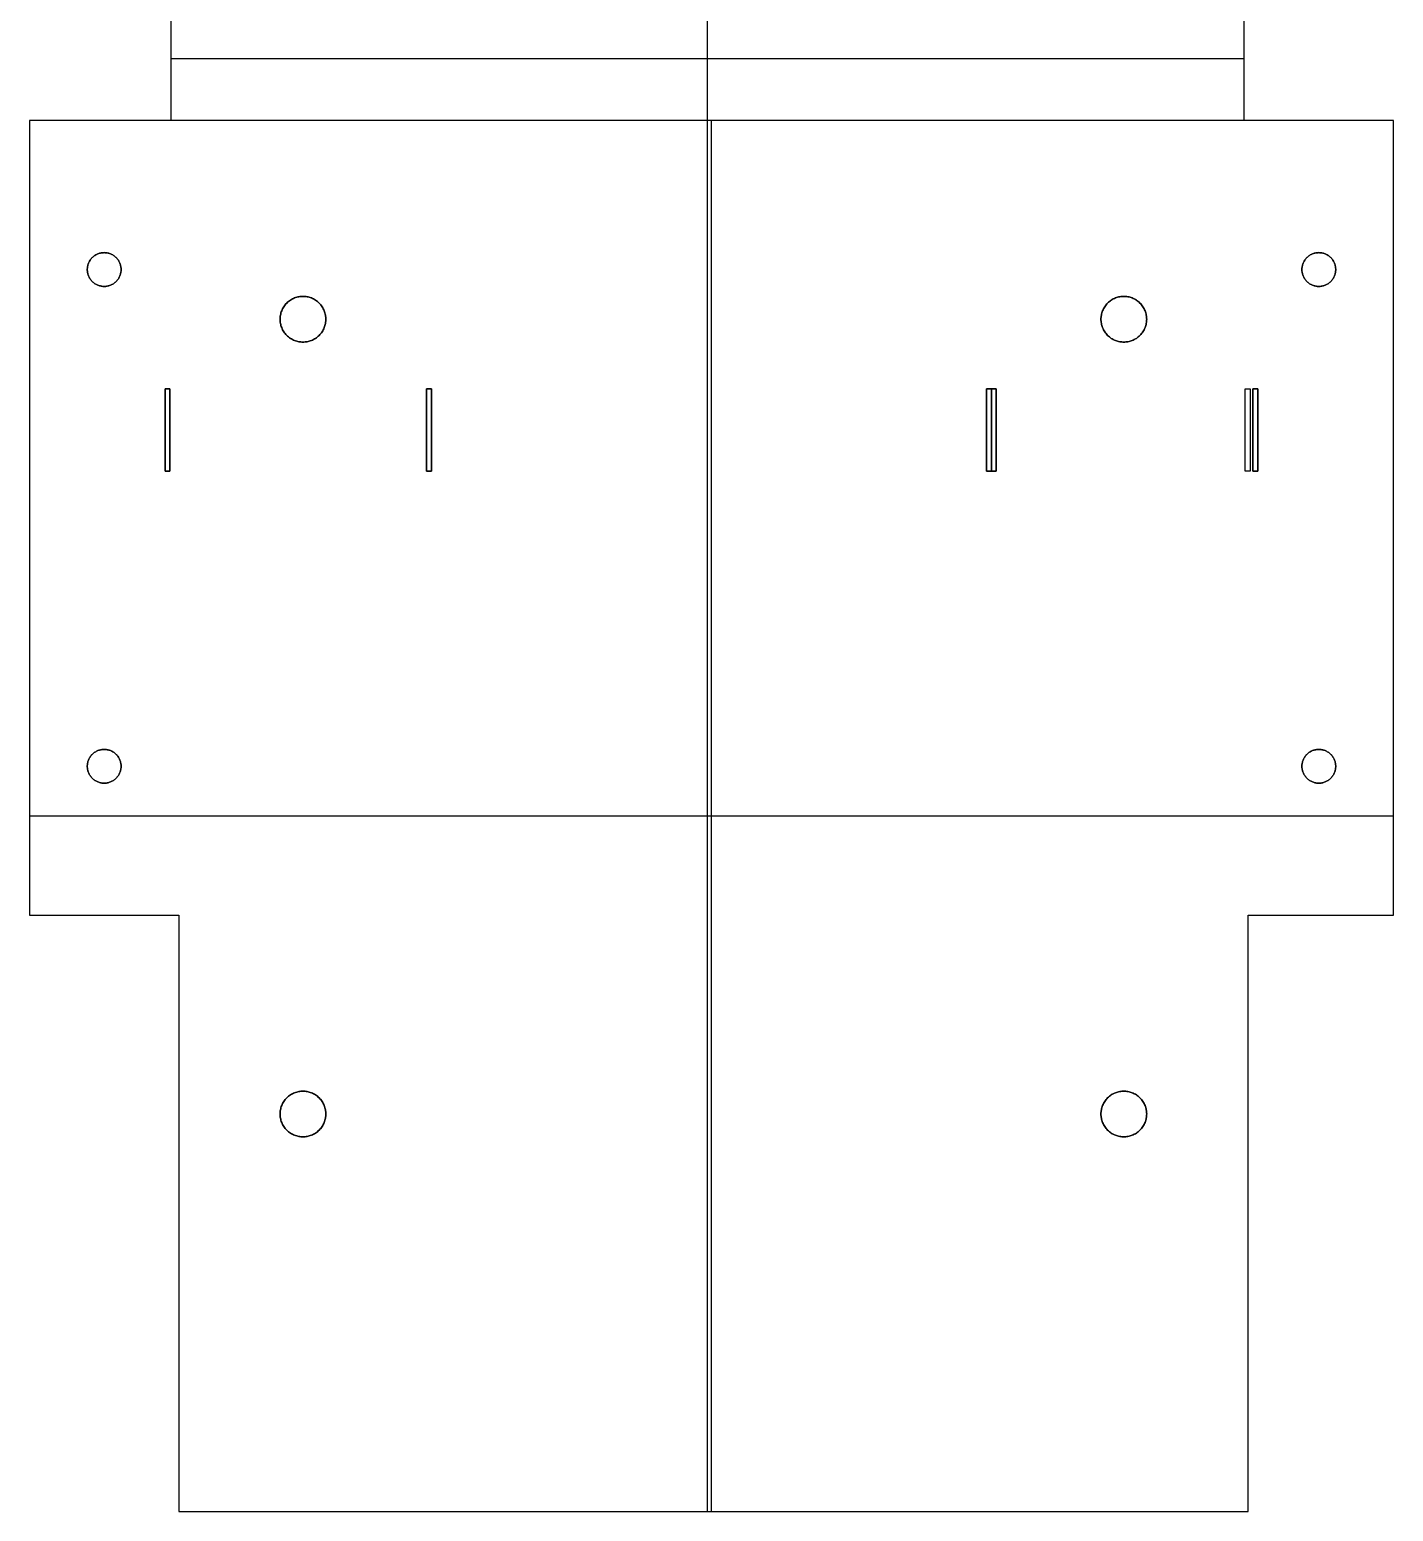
# Model space of a CAD drawing. Header units: millimetres. Extents: x 240 to 379, y -77 to 215.
# Drawn here: x 241 to 378.2, y -77 to 72.1 of the extents above; entities that cross this region are included whole.
import ezdxf

# ---------------------------------------------------------------- set-up
doc = ezdxf.new("R2010")
doc.units = ezdxf.units.MM
doc.header["$MEASUREMENT"] = 0
doc.layers.add('CUT', color=178, linetype='Continuous', true_color=0x000000)

msp = doc.modelspace()

# ---------------------------------------------------------------- linework, layer by layer
at = {"layer": 'CUT'}
for p, q in [((309.22, -77, -3), (309.22, 196.26, -3)), ((309.22, 63), (309.22, 115.45)), ((255.22, 69.23, -3), (363.22, 69.23, -3)), ((255.22, 69.23), (363.22, 69.23)), ((309.61, -77, 3), (309.61, 63, 3)), ((241, -7, 3), (378.22, -7, 3))]:
    msp.add_line(p, q, dxfattribs=at)
for points in [[(255.22, 115.45), (255.22, 89.22), (255.22, 63)], [(255.22, 115.45, -3), (255.22, 89.22, -3), (255.22, 63, -3)], [(255.22, 115.45, -1.5), (255.22, 89.22, -1.5), (255.22, 63, -1.5)], [(363.22, 63), (363.22, 89.22), (363.22, 115.45)], [(363.22, 63, -3), (363.22, 89.22, -3), (363.22, 115.45, -3)], [(363.22, 63, -1.5), (363.22, 89.22, -1.5), (363.22, 115.45, -1.5)], [(241, 63), (241, 23), (241, -17)], [(255.22, 63), (248.11, 63), (241, 63)], [(241, 63, -3), (241, 23, -3), (241, -17, -3)], [(255.22, 63, -3), (248.11, 63, -3), (241, 63, -3)], [(241, 63, -3), (241, 63, -1.5), (241, 63)], [(241, 63, 3), (241, 23, 3), (241, -17, 3)], [(241, 63), (241, 63, 1.5), (241, 63, 3)], [(255.22, 63, -1.5), (248.11, 63, -1.5), (241, 63, -1.5)], [(241, 63, -1.5), (241, 23, -1.5), (241, -17, -1.5)], [(241, 63, 1.5), (241, 23, 1.5), (241, -17, 1.5)], [(248.11, 63, -3), (248.11, 63, -1.5), (248.11, 63)], [(255.22, 63, -3), (255.22, 63, -1.5), (255.22, 63)], [(363.22, 63), (309.22, 63), (255.22, 63)], [(255.22, 63), (255.22, 63, 1.5), (255.22, 63, 3)], [(378.22, 63), (370.72, 63), (363.22, 63)], [(378.22, 63, -3), (370.72, 63, -3), (363.22, 63, -3)], [(363.22, 63, -3), (363.22, 63, -1.5), (363.22, 63)], [(378.22, 63, -1.5), (370.72, 63, -1.5), (363.22, 63, -1.5)], [(363.22, 63), (363.22, 63, 1.5), (363.22, 63, 3)], [(370.72, 63, -3), (370.72, 63, -1.5), (370.72, 63)], [(378.22, -17), (378.22, 23), (378.22, 63)], [(378.22, -17, -3), (378.22, 23, -3), (378.22, 63, -3)], [(378.22, 63, -3), (378.22, 63, -1.5), (378.22, 63)], [(378.22, -17, 3), (378.22, 23, 3), (378.22, 63, 3)], [(378.22, 63), (378.22, 63, 1.5), (378.22, 63, 3)], [(378.22, -17, -1.5), (378.22, 23, -1.5), (378.22, 63, -1.5)], [(378.22, -17, 1.5), (378.22, 23, 1.5), (378.22, 63, 1.5)], [(248.5, 49.7, -3), (248.5, 49.7, -1.5), (248.5, 49.7)], [(248.5, 49.7), (248.5, 49.7, 1.5), (248.5, 49.7, 3)], [(370.72, 49.7, -3), (370.72, 49.7, -1.5), (370.72, 49.7)], [(370.72, 49.7), (370.72, 49.7, 1.5), (370.72, 49.7, 3)], [(246.8, 48, -3), (246.8, 48, -1.5), (246.8, 48)], [(246.8, 48), (246.8, 48, 1.5), (246.8, 48, 3)], [(250.2, 48, -3), (250.2, 48, -1.5), (250.2, 48)], [(250.2, 48), (250.2, 48, 1.5), (250.2, 48, 3)], [(369.02, 48, -3), (369.02, 48, -1.5), (369.02, 48)], [(369.02, 48), (369.02, 48, 1.5), (369.02, 48, 3)], [(372.42, 48, -3), (372.42, 48, -1.5), (372.42, 48)], [(372.42, 48), (372.42, 48, 1.5), (372.42, 48, 3)], [(248.5, 46.3, -3), (248.5, 46.3, -1.5), (248.5, 46.3)], [(248.5, 46.3), (248.5, 46.3, 1.5), (248.5, 46.3, 3)], [(370.72, 46.3, -3), (370.72, 46.3, -1.5), (370.72, 46.3)], [(370.72, 46.3), (370.72, 46.3, 1.5), (370.72, 46.3, 3)], [(268.5, 45.3, -3), (268.5, 45.3, -1.5), (268.5, 45.3)], [(268.5, 45.3), (268.5, 45.3, 1.5), (268.5, 45.3, 3)], [(351.1, 45.3, -3), (351.1, 45.3, -1.5), (351.1, 45.3)], [(351.1, 45.3), (351.1, 45.3, 1.5), (351.1, 45.3, 3)], [(266.2, 43, -3), (266.2, 43, -1.5), (266.2, 43)], [(266.2, 43), (266.2, 43, 1.5), (266.2, 43, 3)], [(270.8, 43, -3), (270.8, 43, -1.5), (270.8, 43)], [(270.8, 43), (270.8, 43, 1.5), (270.8, 43, 3)], [(348.8, 43, -3), (348.8, 43, -1.5), (348.8, 43)], [(348.8, 43), (348.8, 43, 1.5), (348.8, 43, 3)], [(353.4, 43, -3), (353.4, 43, -1.5), (353.4, 43)], [(353.4, 43), (353.4, 43, 1.5), (353.4, 43, 3)], [(268.5, 40.7, -3), (268.5, 40.7, -1.5), (268.5, 40.7)], [(268.5, 40.7), (268.5, 40.7, 1.5), (268.5, 40.7, 3)], [(351.1, 40.7, -3), (351.1, 40.7, -1.5), (351.1, 40.7)], [(351.1, 40.7), (351.1, 40.7, 1.5), (351.1, 40.7, 3)], [(254.62, 36), (254.87, 36), (255.12, 36)], [(254.62, 27.7), (254.62, 31.85), (254.62, 36)], [(254.62, 36, -3), (254.87, 36, -3), (255.12, 36, -3)], [(254.62, 27.7, -3), (254.62, 31.85, -3), (254.62, 36, -3)], [(254.62, 36, -3), (254.62, 36, -1.5), (254.62, 36)], [(254.62, 36, 3), (254.87, 36, 3), (255.12, 36, 3)], [(254.62, 27.7, 3), (254.62, 31.85, 3), (254.62, 36, 3)], [(254.62, 36), (254.62, 36, 1.5), (254.62, 36, 3)], [(255.12, 36, -1.5), (254.87, 36, -1.5), (254.62, 36, -1.5)], [(254.62, 36, -1.5), (254.62, 31.85, -1.5), (254.62, 27.7, -1.5)], [(255.12, 36, 1.5), (254.87, 36, 1.5), (254.62, 36, 1.5)], [(254.62, 36, 1.5), (254.62, 31.85, 1.5), (254.62, 27.7, 1.5)], [(254.87, 36, -3), (254.87, 36, -1.5), (254.87, 36)], [(254.87, 36), (254.87, 36, 1.5), (254.87, 36, 3)], [(255.12, 36), (255.12, 31.85), (255.12, 27.7)], [(255.12, 36, -3), (255.12, 31.85, -3), (255.12, 27.7, -3)], [(255.12, 36, -3), (255.12, 36, -1.5), (255.12, 36)], [(255.12, 36, 3), (255.12, 31.85, 3), (255.12, 27.7, 3)], [(255.12, 36), (255.12, 36, 1.5), (255.12, 36, 3)], [(255.12, 27.7, -1.5), (255.12, 31.85, -1.5), (255.12, 36, -1.5)], [(255.12, 27.7, 1.5), (255.12, 31.85, 1.5), (255.12, 36, 1.5)], [(280.92, 36), (281.17, 36), (281.42, 36)], [(280.92, 27.7), (280.92, 31.85), (280.92, 36)], [(280.92, 36, -3), (281.17, 36, -3), (281.42, 36, -3)], [(280.92, 27.7, -3), (280.92, 31.85, -3), (280.92, 36, -3)], [(280.92, 36, -3), (280.92, 36, -1.5), (280.92, 36)], [(280.92, 36, 3), (281.17, 36, 3), (281.42, 36, 3)], [(280.92, 27.7, 3), (280.92, 31.85, 3), (280.92, 36, 3)], [(280.92, 36), (280.92, 36, 1.5), (280.92, 36, 3)], [(281.42, 36, -1.5), (281.17, 36, -1.5), (280.92, 36, -1.5)], [(280.92, 36, -1.5), (280.92, 31.85, -1.5), (280.92, 27.7, -1.5)], [(281.42, 36, 1.5), (281.17, 36, 1.5), (280.92, 36, 1.5)], [(280.92, 36, 1.5), (280.92, 31.85, 1.5), (280.92, 27.7, 1.5)], [(281.17, 36, -3), (281.17, 36, -1.5), (281.17, 36)], [(281.17, 36), (281.17, 36, 1.5), (281.17, 36, 3)], [(281.42, 36), (281.42, 31.85), (281.42, 27.7)], [(281.42, 36, -3), (281.42, 31.85, -3), (281.42, 27.7, -3)], [(281.42, 36, -3), (281.42, 36, -1.5), (281.42, 36)], [(281.42, 36, 3), (281.42, 31.85, 3), (281.42, 27.7, 3)], [(281.42, 36), (281.42, 36, 1.5), (281.42, 36, 3)], [(281.42, 27.7, -1.5), (281.42, 31.85, -1.5), (281.42, 36, -1.5)], [(281.42, 27.7, 1.5), (281.42, 31.85, 1.5), (281.42, 36, 1.5)], [(337.27, 36, 3), (337.52, 36, 3), (337.77, 36, 3)], [(337.27, 27.7, 3), (337.27, 31.85, 3), (337.27, 36, 3)], [(337.27, 36), (337.27, 36, 1.5), (337.27, 36, 3)], [(337.27, 27.7), (337.27, 31.85), (337.27, 36)], [(337.27, 36), (337.52, 36), (337.77, 36)], [(337.77, 36, 1.5), (337.52, 36, 1.5), (337.27, 36, 1.5)], [(337.27, 36, 1.5), (337.27, 31.85, 1.5), (337.27, 27.7, 1.5)], [(337.52, 36), (337.52, 36, 1.5), (337.52, 36, 3)], [(337.77, 36), (337.77, 31.85), (337.77, 27.7)], [(338.27, 36), (338.02, 36), (337.77, 36)], [(337.77, 36, -3), (337.77, 31.85, -3), (337.77, 27.7, -3)], [(338.27, 36, -3), (338.02, 36, -3), (337.77, 36, -3)], [(337.77, 36, -3), (337.77, 36, -1.5), (337.77, 36)], [(337.77, 36, 3), (337.77, 31.85, 3), (337.77, 27.7, 3)], [(337.77, 36), (337.77, 36, 1.5), (337.77, 36, 3)], [(337.77, 27.7, -1.5), (337.77, 31.85, -1.5), (337.77, 36, -1.5)], [(337.77, 36, -1.5), (338.02, 36, -1.5), (338.27, 36, -1.5)], [(337.77, 27.7, 1.5), (337.77, 31.85, 1.5), (337.77, 36, 1.5)], [(338.02, 36, -3), (338.02, 36, -1.5), (338.02, 36)], [(338.27, 27.7), (338.27, 31.85), (338.27, 36)], [(338.27, 27.7, -3), (338.27, 31.85, -3), (338.27, 36, -3)], [(338.27, 36, -3), (338.27, 36, -1.5), (338.27, 36)], [(338.27, 36, -1.5), (338.27, 31.85, -1.5), (338.27, 27.7, -1.5)], [(363.32, 27.7, 3), (363.32, 31.85, 3), (363.32, 36, 3)], [(363.32, 36, 3), (363.57, 36, 3), (363.82, 36, 3)], [(363.32, 36, 3), (363.32, 36, 1.5), (363.32, 36)], [(363.32, 27.7), (363.32, 31.85), (363.32, 36)], [(363.32, 36), (363.57, 36), (363.82, 36)], [(363.57, 36, 3), (363.57, 36, 1.5), (363.57, 36)], [(363.82, 36, 3), (363.82, 31.85, 3), (363.82, 27.7, 3)], [(363.82, 36, 3), (363.82, 36, 1.5), (363.82, 36)], [(363.82, 36), (363.82, 31.85), (363.82, 27.7)], [(364.07, 36), (364.07, 31.85), (364.07, 27.7)], [(364.57, 36), (364.32, 36), (364.07, 36)], [(364.07, 36, -3), (364.07, 31.85, -3), (364.07, 27.7, -3)], [(364.57, 36, -3), (364.32, 36, -3), (364.07, 36, -3)], [(364.07, 36, -3), (364.07, 36, -1.5), (364.07, 36)], [(364.07, 27.7, -1.5), (364.07, 31.85, -1.5), (364.07, 36, -1.5)], [(364.07, 36, -1.5), (364.32, 36, -1.5), (364.57, 36, -1.5)], [(364.32, 36, -3), (364.32, 36, -1.5), (364.32, 36)], [(364.57, 27.7), (364.57, 31.85), (364.57, 36)], [(364.57, 27.7, -3), (364.57, 31.85, -3), (364.57, 36, -3)], [(364.57, 36, -3), (364.57, 36, -1.5), (364.57, 36)], [(364.57, 36, -1.5), (364.57, 31.85, -1.5), (364.57, 27.7, -1.5)], [(254.62, 31.85, -3), (254.62, 31.85, -1.5), (254.62, 31.85)], [(254.62, 31.85), (254.62, 31.85, 1.5), (254.62, 31.85, 3)], [(255.12, 31.85, -3), (255.12, 31.85, -1.5), (255.12, 31.85)], [(255.12, 31.85), (255.12, 31.85, 1.5), (255.12, 31.85, 3)], [(280.92, 31.85, -3), (280.92, 31.85, -1.5), (280.92, 31.85)], [(280.92, 31.85), (280.92, 31.85, 1.5), (280.92, 31.85, 3)], [(281.42, 31.85, -3), (281.42, 31.85, -1.5), (281.42, 31.85)], [(281.42, 31.85), (281.42, 31.85, 1.5), (281.42, 31.85, 3)], [(337.27, 31.85), (337.27, 31.85, 1.5), (337.27, 31.85, 3)], [(337.77, 31.85, -3), (337.77, 31.85, -1.5), (337.77, 31.85)], [(337.77, 31.85), (337.77, 31.85, 1.5), (337.77, 31.85, 3)], [(338.27, 31.85, -3), (338.27, 31.85, -1.5), (338.27, 31.85)], [(363.32, 31.85, 3), (363.32, 31.85, 1.5), (363.32, 31.85)], [(363.82, 31.85, 3), (363.82, 31.85, 1.5), (363.82, 31.85)], [(364.07, 31.85, -3), (364.07, 31.85, -1.5), (364.07, 31.85)], [(364.57, 31.85, -3), (364.57, 31.85, -1.5), (364.57, 31.85)], [(255.12, 27.7), (254.87, 27.7), (254.62, 27.7)], [(255.12, 27.7, -3), (254.87, 27.7, -3), (254.62, 27.7, -3)], [(254.62, 27.7, -3), (254.62, 27.7, -1.5), (254.62, 27.7)], [(255.12, 27.7, 3), (254.87, 27.7, 3), (254.62, 27.7, 3)], [(254.62, 27.7), (254.62, 27.7, 1.5), (254.62, 27.7, 3)], [(254.62, 27.7, -1.5), (254.87, 27.7, -1.5), (255.12, 27.7, -1.5)], [(254.62, 27.7, 1.5), (254.87, 27.7, 1.5), (255.12, 27.7, 1.5)], [(254.87, 27.7, -3), (254.87, 27.7, -1.5), (254.87, 27.7)], [(254.87, 27.7), (254.87, 27.7, 1.5), (254.87, 27.7, 3)], [(255.12, 27.7, -3), (255.12, 27.7, -1.5), (255.12, 27.7)], [(255.12, 27.7), (255.12, 27.7, 1.5), (255.12, 27.7, 3)], [(281.42, 27.7), (281.17, 27.7), (280.92, 27.7)], [(281.42, 27.7, -3), (281.17, 27.7, -3), (280.92, 27.7, -3)], [(280.92, 27.7, -3), (280.92, 27.7, -1.5), (280.92, 27.7)], [(281.42, 27.7, 3), (281.17, 27.7, 3), (280.92, 27.7, 3)], [(280.92, 27.7), (280.92, 27.7, 1.5), (280.92, 27.7, 3)], [(280.92, 27.7, -1.5), (281.17, 27.7, -1.5), (281.42, 27.7, -1.5)], [(280.92, 27.7, 1.5), (281.17, 27.7, 1.5), (281.42, 27.7, 1.5)], [(281.17, 27.7, -3), (281.17, 27.7, -1.5), (281.17, 27.7)], [(281.17, 27.7), (281.17, 27.7, 1.5), (281.17, 27.7, 3)], [(281.42, 27.7, -3), (281.42, 27.7, -1.5), (281.42, 27.7)], [(281.42, 27.7), (281.42, 27.7, 1.5), (281.42, 27.7, 3)], [(337.77, 27.7, 3), (337.52, 27.7, 3), (337.27, 27.7, 3)], [(337.27, 27.7), (337.27, 27.7, 1.5), (337.27, 27.7, 3)], [(337.77, 27.7), (337.52, 27.7), (337.27, 27.7)], [(337.27, 27.7, 1.5), (337.52, 27.7, 1.5), (337.77, 27.7, 1.5)], [(337.52, 27.7), (337.52, 27.7, 1.5), (337.52, 27.7, 3)], [(337.77, 27.7), (338.02, 27.7), (338.27, 27.7)], [(337.77, 27.7, -3), (338.02, 27.7, -3), (338.27, 27.7, -3)], [(337.77, 27.7, -3), (337.77, 27.7, -1.5), (337.77, 27.7)], [(337.77, 27.7), (337.77, 27.7, 1.5), (337.77, 27.7, 3)], [(338.27, 27.7, -1.5), (338.02, 27.7, -1.5), (337.77, 27.7, -1.5)], [(338.02, 27.7, -3), (338.02, 27.7, -1.5), (338.02, 27.7)], [(338.27, 27.7, -3), (338.27, 27.7, -1.5), (338.27, 27.7)], [(363.82, 27.7, 3), (363.57, 27.7, 3), (363.32, 27.7, 3)], [(363.32, 27.7, 3), (363.32, 27.7, 1.5), (363.32, 27.7)], [(363.82, 27.7), (363.57, 27.7), (363.32, 27.7)], [(363.57, 27.7, 3), (363.57, 27.7, 1.5), (363.57, 27.7)], [(363.82, 27.7, 3), (363.82, 27.7, 1.5), (363.82, 27.7)], [(364.07, 27.7), (364.32, 27.7), (364.57, 27.7)], [(364.07, 27.7, -3), (364.32, 27.7, -3), (364.57, 27.7, -3)], [(364.07, 27.7, -3), (364.07, 27.7, -1.5), (364.07, 27.7)], [(364.57, 27.7, -1.5), (364.32, 27.7, -1.5), (364.07, 27.7, -1.5)], [(364.32, 27.7, -3), (364.32, 27.7, -1.5), (364.32, 27.7)], [(364.57, 27.7, -3), (364.57, 27.7, -1.5), (364.57, 27.7)], [(241, 23, -3), (241, 23, -1.5), (241, 23)], [(241, 23), (241, 23, 1.5), (241, 23, 3)], [(378.22, 23, -3), (378.22, 23, -1.5), (378.22, 23)], [(378.22, 23), (378.22, 23, 1.5), (378.22, 23, 3)], [(248.5, -0.3, -3), (248.5, -0.3, -1.5), (248.5, -0.3)], [(248.5, -0.3), (248.5, -0.3, 1.5), (248.5, -0.3, 3)], [(370.72, -0.3, -3), (370.72, -0.3, -1.5), (370.72, -0.3)], [(370.72, -0.3), (370.72, -0.3, 1.5), (370.72, -0.3, 3)], [(246.8, -2, -3), (246.8, -2, -1.5), (246.8, -2)], [(246.8, -2), (246.8, -2, 1.5), (246.8, -2, 3)], [(250.2, -2, -3), (250.2, -2, -1.5), (250.2, -2)], [(250.2, -2), (250.2, -2, 1.5), (250.2, -2, 3)], [(369.02, -2, -3), (369.02, -2, -1.5), (369.02, -2)], [(369.02, -2), (369.02, -2, 1.5), (369.02, -2, 3)], [(372.42, -2, -3), (372.42, -2, -1.5), (372.42, -2)], [(372.42, -2), (372.42, -2, 1.5), (372.42, -2, 3)], [(248.5, -3.7, -3), (248.5, -3.7, -1.5), (248.5, -3.7)], [(248.5, -3.7), (248.5, -3.7, 1.5), (248.5, -3.7, 3)], [(370.72, -3.7, -3), (370.72, -3.7, -1.5), (370.72, -3.7)], [(370.72, -3.7), (370.72, -3.7, 1.5), (370.72, -3.7, 3)], [(241, -17), (248.5, -17), (256, -17)], [(241, -17, -3), (248.5, -17, -3), (256, -17, -3)], [(241, -17, -3), (241, -17, -1.5), (241, -17)], [(241, -17, 3), (248.5, -17, 3), (256, -17, 3)], [(241, -17), (241, -17, 1.5), (241, -17, 3)], [(241, -17, -1.5), (248.5, -17, -1.5), (256, -17, -1.5)], [(241, -17, 1.5), (248.5, -17, 1.5), (256, -17, 1.5)], [(248.5, -17, -3), (248.5, -17, -1.5), (248.5, -17)], [(248.5, -17), (248.5, -17, 1.5), (248.5, -17, 3)], [(256, -17), (256, -47), (256, -77)], [(256, -17, -3), (256, -47, -3), (256, -77, -3)], [(256, -17, -3), (256, -17, -1.5), (256, -17)], [(256, -17, 3), (256, -47, 3), (256, -77, 3)], [(256, -17), (256, -17, 1.5), (256, -17, 3)], [(256, -17, -1.5), (256, -47, -1.5), (256, -77, -1.5)], [(256, -17, 1.5), (256, -47, 1.5), (256, -77, 1.5)], [(363.6, -17), (370.91, -17), (378.22, -17)], [(363.6, -77), (363.6, -47), (363.6, -17)], [(363.6, -17, -3), (370.91, -17, -3), (378.22, -17, -3)], [(363.6, -77, -3), (363.6, -47, -3), (363.6, -17, -3)], [(363.6, -17, -3), (363.6, -17, -1.5), (363.6, -17)], [(363.6, -77, 3), (363.6, -47, 3), (363.6, -17, 3)], [(363.6, -17, 3), (370.91, -17, 3), (378.22, -17, 3)], [(363.6, -17), (363.6, -17, 1.5), (363.6, -17, 3)], [(363.6, -77, -1.5), (363.6, -47, -1.5), (363.6, -17, -1.5)], [(363.6, -17, -1.5), (370.91, -17, -1.5), (378.22, -17, -1.5)], [(363.6, -77, 1.5), (363.6, -47, 1.5), (363.6, -17, 1.5)], [(363.6, -17, 1.5), (370.91, -17, 1.5), (378.22, -17, 1.5)], [(370.91, -17, -3), (370.91, -17, -1.5), (370.91, -17)], [(370.91, -17), (370.91, -17, 1.5), (370.91, -17, 3)], [(378.22, -17, -3), (378.22, -17, -1.5), (378.22, -17)], [(378.22, -17), (378.22, -17, 1.5), (378.22, -17, 3)], [(268.5, -34.7, -3), (268.5, -34.7, -1.5), (268.5, -34.7)], [(268.5, -34.7), (268.5, -34.7, 1.5), (268.5, -34.7, 3)], [(351.1, -34.7, -3), (351.1, -34.7, -1.5), (351.1, -34.7)], [(351.1, -34.7), (351.1, -34.7, 1.5), (351.1, -34.7, 3)], [(266.2, -37, -3), (266.2, -37, -1.5), (266.2, -37)], [(266.2, -37), (266.2, -37, 1.5), (266.2, -37, 3)], [(270.8, -37, -3), (270.8, -37, -1.5), (270.8, -37)], [(270.8, -37), (270.8, -37, 1.5), (270.8, -37, 3)], [(348.8, -37, -3), (348.8, -37, -1.5), (348.8, -37)], [(348.8, -37), (348.8, -37, 1.5), (348.8, -37, 3)], [(353.4, -37, -3), (353.4, -37, -1.5), (353.4, -37)], [(353.4, -37), (353.4, -37, 1.5), (353.4, -37, 3)], [(268.5, -39.3, -3), (268.5, -39.3, -1.5), (268.5, -39.3)], [(268.5, -39.3), (268.5, -39.3, 1.5), (268.5, -39.3, 3)], [(351.1, -39.3, -3), (351.1, -39.3, -1.5), (351.1, -39.3)], [(351.1, -39.3), (351.1, -39.3, 1.5), (351.1, -39.3, 3)], [(256, -47, -3), (256, -47, -1.5), (256, -47)], [(256, -47), (256, -47, 1.5), (256, -47, 3)], [(363.6, -47, -3), (363.6, -47, -1.5), (363.6, -47)], [(363.6, -47), (363.6, -47, 1.5), (363.6, -47, 3)], [(256, -77), (309.8, -77), (363.6, -77)], [(256, -77, -3), (309.8, -77, -3), (363.6, -77, -3)], [(256, -77, -3), (256, -77, -1.5), (256, -77)], [(256, -77, 3), (309.8, -77, 3), (363.6, -77, 3)], [(256, -77), (256, -77, 1.5), (256, -77, 3)], [(256, -77, -1.5), (309.8, -77, -1.5), (363.6, -77, -1.5)], [(256, -77, 1.5), (309.8, -77, 1.5), (363.6, -77, 1.5)], [(309.8, -77, -3), (309.8, -77, -1.5), (309.8, -77)], [(309.8, -77), (309.8, -77, 1.5), (309.8, -77, 3)], [(363.6, -77, -3), (363.6, -77, -1.5), (363.6, -77)], [(363.6, -77), (363.6, -77, 1.5), (363.6, -77, 3)]]:
    msp.add_open_spline(points, degree=2, dxfattribs=at)
for points, knots in [([(378.22, 63, 3), (370.72, 63, 3), (363.22, 63, 3), (309.22, 63, 3), (255.22, 63, 3), (248.11, 63, 3), (241, 63, 3)], [13, 13, 13, 14, 14, 15, 15, 16, 16, 16]), ([(378.22, 63, 1.5), (370.72, 63, 1.5), (363.22, 63, 1.5), (309.22, 63, 1.5), (255.22, 63, 1.5), (248.11, 63, 1.5), (241, 63, 1.5)], [3, 3, 3, 4, 4, 5, 5, 6, 6, 6])]:
    msp.add_open_spline(points, degree=2, knots=knots, dxfattribs=at)
for points, weights, knots in [([(250.2, 48, -3), (250.2, 46.3, -3), (248.5, 46.3, -3), (246.8, 46.3, -3), (246.8, 48, -3), (246.8, 49.7, -3), (248.5, 49.7, -3), (250.2, 49.7, -3), (250.2, 48, -3)], [0.999999860338, 0.707106851018, 1, 0.707106781187, 1, 0.707106781187, 1, 0.707106851018, 0.999999860338], [-10.681415, -10.681415, -10.681415, -8.011062, -8.011062, -5.340708, -5.340708, -2.670353, -2.670353, 0, 0, 0]), ([(250.2, 48, 3), (250.2, 46.3, 3), (248.5, 46.3, 3), (246.8, 46.3, 3), (246.8, 48, 3), (246.8, 49.7, 3), (248.5, 49.7, 3), (250.2, 49.7, 3), (250.2, 48, 3)], [1, 0.707106781187, 1, 0.707106781187, 1, 0.707106781187, 1, 0.707106781187, 1], [-10.681415, -10.681415, -10.681415, -8.011061, -8.011061, -5.340708, -5.340708, -2.670354, -2.670354, 0, 0, 0]), ([(250.2, 48), (250.2, 46.3), (248.5, 46.3), (246.8, 46.3), (246.8, 48), (246.8, 49.7), (248.5, 49.7), (250.2, 49.7), (250.2, 48)], [1, 0.707106781187, 1, 0.707106781187, 1, 0.707106781187, 1, 0.707106781187, 1], [-10.681415, -10.681415, -10.681415, -8.011061, -8.011061, -5.340708, -5.340708, -2.670354, -2.670354, 0, 0, 0]), ([(250.2, 48, -1.5), (250.2, 49.7, -1.5), (248.5, 49.7, -1.5), (246.8, 49.7, -1.5), (246.8, 48, -1.5), (246.8, 46.3, -1.5), (248.5, 46.3, -1.5), (250.2, 46.3, -1.5), (250.2, 48, -1.5)], [1, 0.707106781187, 1, 0.707106781187, 1, 0.707106781187, 1, 0.707106781187, 1], [0, 0, 0, 2.670354, 2.670354, 5.340708, 5.340708, 8.011061, 8.011061, 10.681415, 10.681415, 10.681415]), ([(250.2, 48, 1.5), (250.2, 49.7, 1.5), (248.5, 49.7, 1.5), (246.8, 49.7, 1.5), (246.8, 48, 1.5), (246.8, 46.3, 1.5), (248.5, 46.3, 1.5), (250.2, 46.3, 1.5), (250.2, 48, 1.5)], [1, 0.707106781187, 1, 0.707106781187, 1, 0.707106781187, 1, 0.707106781187, 1], [0, 0, 0, 2.670354, 2.670354, 5.340708, 5.340708, 8.011061, 8.011061, 10.681415, 10.681415, 10.681415]), ([(372.42, 48, -3), (372.42, 46.3, -3), (370.72, 46.3, -3), (369.02, 46.3, -3), (369.02, 48, -3), (369.02, 49.7, -3), (370.72, 49.7, -3), (372.42, 49.7, -3), (372.42, 48, -3)], [1, 0.707106781187, 1, 0.707106781187, 1, 0.707106781187, 1, 0.707106851018, 0.999999860338], [-10.681415, -10.681415, -10.681415, -8.011061, -8.011061, -5.340707, -5.340707, -2.670353, -2.670353, 0, 0, 0]), ([(372.42, 48, 3), (372.42, 46.3, 3), (370.72, 46.3, 3), (369.02, 46.3, 3), (369.02, 48, 3), (369.02, 49.7, 3), (370.72, 49.7, 3), (372.42, 49.7, 3), (372.42, 48, 3)], [1, 0.707106781187, 1, 0.707106781187, 1, 0.707106781187, 1, 0.707106851018, 0.999999860338], [-10.681415, -10.681415, -10.681415, -8.011061, -8.011061, -5.340707, -5.340707, -2.670353, -2.670353, 0, 0, 0]), ([(372.42, 48), (372.42, 46.3), (370.72, 46.3), (369.02, 46.3), (369.02, 48), (369.02, 49.7), (370.72, 49.7), (372.42, 49.7), (372.42, 48)], [1, 0.707106781187, 1, 0.707106781187, 1, 0.707106781187, 1, 0.707106851018, 0.999999860338], [-10.681415, -10.681415, -10.681415, -8.011061, -8.011061, -5.340707, -5.340707, -2.670353, -2.670353, 0, 0, 0]), ([(372.42, 48, -1.5), (372.42, 49.7, -1.5), (370.72, 49.7, -1.5), (369.02, 49.7, -1.5), (369.02, 48, -1.5), (369.02, 46.3, -1.5), (370.72, 46.3, -1.5), (372.42, 46.3, -1.5), (372.42, 48, -1.5)], [1, 0.707106781187, 1, 0.707106781187, 1, 0.707106781187, 1, 0.707106781187, 1], [0, 0, 0, 2.670354, 2.670354, 5.340708, 5.340708, 8.011061, 8.011061, 10.681415, 10.681415, 10.681415]), ([(372.42, 48, 1.5), (372.42, 49.7, 1.5), (370.72, 49.7, 1.5), (369.02, 49.7, 1.5), (369.02, 48, 1.5), (369.02, 46.3, 1.5), (370.72, 46.3, 1.5), (372.42, 46.3, 1.5), (372.42, 48, 1.5)], [1, 0.707106781187, 1, 0.707106781187, 1, 0.707106781187, 1, 0.707106781187, 1], [0, 0, 0, 2.670354, 2.670354, 5.340708, 5.340708, 8.011061, 8.011061, 10.681415, 10.681415, 10.681415]), ([(270.8, 43, -3), (270.8, 40.7, -3), (268.5, 40.7, -3), (266.2, 40.7, -3), (266.2, 43, -3), (266.2, 45.3, -3), (268.5, 45.3, -3), (270.8, 45.3, -3), (270.8, 43, -3)], [1, 0.707106781187, 1, 0.707106781187, 1, 0.707106781187, 1, 0.707106851018, 0.999999860338], [-14.451326, -14.451326, -14.451326, -10.838494, -10.838494, -7.225663, -7.225663, -3.612831, -3.612831, 0, 0, 0]), ([(270.8, 43, 3), (270.8, 40.7, 3), (268.5, 40.7, 3), (266.2, 40.7, 3), (266.2, 43, 3), (266.2, 45.3, 3), (268.5, 45.3, 3), (270.8, 45.3, 3), (270.8, 43, 3)], [1, 0.707106781187, 1, 0.707106781187, 1, 0.707106781187, 1, 0.707106851018, 0.999999860338], [-14.451326, -14.451326, -14.451326, -10.838494, -10.838494, -7.225663, -7.225663, -3.612831, -3.612831, 0, 0, 0]), ([(270.8, 43), (270.8, 40.7), (268.5, 40.7), (266.2, 40.7), (266.2, 43), (266.2, 45.3), (268.5, 45.3), (270.8, 45.3), (270.8, 43)], [1, 0.707106781187, 1, 0.707106781187, 1, 0.707106781187, 1, 0.707106851018, 0.999999860338], [-14.451326, -14.451326, -14.451326, -10.838494, -10.838494, -7.225663, -7.225663, -3.612831, -3.612831, 0, 0, 0]), ([(270.8, 43, -1.5), (270.8, 45.3, -1.5), (268.5, 45.3, -1.5), (266.2, 45.3, -1.5), (266.2, 43, -1.5), (266.2, 40.7, -1.5), (268.5, 40.7, -1.5), (270.8, 40.7, -1.5), (270.8, 43, -1.5)], [1, 0.707106781187, 1, 0.707106781187, 1, 0.707106781187, 1, 0.707106781187, 1], [0, 0, 0, 3.612832, 3.612832, 7.225663, 7.225663, 10.838495, 10.838495, 14.451326, 14.451326, 14.451326]), ([(270.8, 43, 1.5), (270.8, 45.3, 1.5), (268.5, 45.3, 1.5), (266.2, 45.3, 1.5), (266.2, 43, 1.5), (266.2, 40.7, 1.5), (268.5, 40.7, 1.5), (270.8, 40.7, 1.5), (270.8, 43, 1.5)], [1, 0.707106781187, 1, 0.707106781187, 1, 0.707106781187, 1, 0.707106781187, 1], [0, 0, 0, 3.612832, 3.612832, 7.225663, 7.225663, 10.838495, 10.838495, 14.451326, 14.451326, 14.451326]), ([(353.4, 43), (353.4, 40.7), (351.1, 40.7), (348.8, 40.7), (348.8, 43), (348.8, 45.3), (351.1, 45.3), (353.4, 45.3), (353.4, 43)], [1, 0.707106781187, 1, 0.707106781187, 1, 0.707106781187, 1, 0.707106851018, 0.999999860338], [-14.451326, -14.451326, -14.451326, -10.838494, -10.838494, -7.225663, -7.225663, -3.612831, -3.612831, 0, 0, 0]), ([(353.4, 43, -3), (353.4, 40.7, -3), (351.1, 40.7, -3), (348.8, 40.7, -3), (348.8, 43, -3), (348.8, 45.3, -3), (351.1, 45.3, -3), (353.4, 45.3, -3), (353.4, 43, -3)], [1, 0.707106781187, 1, 0.707106781187, 1, 0.707106781187, 1, 0.707106851018, 0.999999860338], [-14.451326, -14.451326, -14.451326, -10.838494, -10.838494, -7.225663, -7.225663, -3.612831, -3.612831, 0, 0, 0]), ([(353.4, 43, 3), (353.4, 40.7, 3), (351.1, 40.7, 3), (348.8, 40.7, 3), (348.8, 43, 3), (348.8, 45.3, 3), (351.1, 45.3, 3), (353.4, 45.3, 3), (353.4, 43, 3)], [1, 0.707106781187, 1, 0.707106781187, 1, 0.707106781187, 1, 0.707106851018, 0.999999860338], [-14.451326, -14.451326, -14.451326, -10.838494, -10.838494, -7.225663, -7.225663, -3.612831, -3.612831, 0, 0, 0]), ([(353.4, 43, -1.5), (353.4, 45.3, -1.5), (351.1, 45.3, -1.5), (348.8, 45.3, -1.5), (348.8, 43, -1.5), (348.8, 40.7, -1.5), (351.1, 40.7, -1.5), (353.4, 40.7, -1.5), (353.4, 43, -1.5)], [1, 0.707106781187, 1, 0.707106781187, 1, 0.707106781187, 1, 0.707106781187, 1], [0, 0, 0, 3.612832, 3.612832, 7.225663, 7.225663, 10.838495, 10.838495, 14.451326, 14.451326, 14.451326]), ([(353.4, 43, 1.5), (353.4, 45.3, 1.5), (351.1, 45.3, 1.5), (348.8, 45.3, 1.5), (348.8, 43, 1.5), (348.8, 40.7, 1.5), (351.1, 40.7, 1.5), (353.4, 40.7, 1.5), (353.4, 43, 1.5)], [1, 0.707106781187, 1, 0.707106781187, 1, 0.707106781187, 1, 0.707106781187, 1], [0, 0, 0, 3.612832, 3.612832, 7.225663, 7.225663, 10.838495, 10.838495, 14.451326, 14.451326, 14.451326]), ([(250.2, -2, -3), (250.2, -3.7, -3), (248.5, -3.7, -3), (246.8, -3.7, -3), (246.8, -2, -3), (246.8, -0.3, -3), (248.5, -0.3, -3), (250.2, -0.3, -3), (250.2, -2, -3)], [0.999999860338, 0.707106851018, 1, 0.707106781187, 1, 0.707106781187, 1, 0.707106851018, 0.999999860338], [-10.681415, -10.681415, -10.681415, -8.011062, -8.011062, -5.340708, -5.340708, -2.670353, -2.670353, 0, 0, 0]), ([(250.2, -2, 3), (250.2, -3.7, 3), (248.5, -3.7, 3), (246.8, -3.7, 3), (246.8, -2, 3), (246.8, -0.3, 3), (248.5, -0.3, 3), (250.2, -0.3, 3), (250.2, -2, 3)], [1, 0.707106781187, 1, 0.707106781187, 1, 0.707106781187, 1, 0.707106781187, 1], [-10.681415, -10.681415, -10.681415, -8.011061, -8.011061, -5.340708, -5.340708, -2.670354, -2.670354, 0, 0, 0]), ([(250.2, -2), (250.2, -3.7), (248.5, -3.7), (246.8, -3.7), (246.8, -2), (246.8, -0.3), (248.5, -0.3), (250.2, -0.3), (250.2, -2)], [1, 0.707106781187, 1, 0.707106781187, 1, 0.707106781187, 1, 0.707106781187, 1], [-10.681415, -10.681415, -10.681415, -8.011061, -8.011061, -5.340708, -5.340708, -2.670354, -2.670354, 0, 0, 0]), ([(250.2, -2, -1.5), (250.2, -0.3, -1.5), (248.5, -0.3, -1.5), (246.8, -0.3, -1.5), (246.8, -2, -1.5), (246.8, -3.7, -1.5), (248.5, -3.7, -1.5), (250.2, -3.7, -1.5), (250.2, -2, -1.5)], [1, 0.707106781187, 1, 0.707106781187, 1, 0.707106781187, 1, 0.707106781187, 1], [0, 0, 0, 2.670354, 2.670354, 5.340708, 5.340708, 8.011061, 8.011061, 10.681415, 10.681415, 10.681415]), ([(250.2, -2, 1.5), (250.2, -0.3, 1.5), (248.5, -0.3, 1.5), (246.8, -0.3, 1.5), (246.8, -2, 1.5), (246.8, -3.7, 1.5), (248.5, -3.7, 1.5), (250.2, -3.7, 1.5), (250.2, -2, 1.5)], [1, 0.707106781187, 1, 0.707106781187, 1, 0.707106781187, 1, 0.707106781187, 1], [0, 0, 0, 2.670354, 2.670354, 5.340708, 5.340708, 8.011061, 8.011061, 10.681415, 10.681415, 10.681415]), ([(372.42, -2, -3), (372.42, -3.7, -3), (370.72, -3.7, -3), (369.02, -3.7, -3), (369.02, -2, -3), (369.02, -0.3, -3), (370.72, -0.3, -3), (372.42, -0.3, -3), (372.42, -2, -3)], [1, 0.707106781187, 1, 0.707106781187, 1, 0.707106781187, 1, 0.707106851018, 0.999999860338], [-10.681415, -10.681415, -10.681415, -8.011061, -8.011061, -5.340707, -5.340707, -2.670353, -2.670353, 0, 0, 0]), ([(372.42, -2, 3), (372.42, -3.7, 3), (370.72, -3.7, 3), (369.02, -3.7, 3), (369.02, -2, 3), (369.02, -0.3, 3), (370.72, -0.3, 3), (372.42, -0.3, 3), (372.42, -2, 3)], [1, 0.707106781187, 1, 0.707106781187, 1, 0.707106781187, 1, 0.707106851018, 0.999999860338], [-10.681415, -10.681415, -10.681415, -8.011061, -8.011061, -5.340707, -5.340707, -2.670353, -2.670353, 0, 0, 0]), ([(372.42, -2), (372.42, -3.7), (370.72, -3.7), (369.02, -3.7), (369.02, -2), (369.02, -0.3), (370.72, -0.3), (372.42, -0.3), (372.42, -2)], [1, 0.707106781187, 1, 0.707106781187, 1, 0.707106781187, 1, 0.707106851018, 0.999999860338], [-10.681415, -10.681415, -10.681415, -8.011061, -8.011061, -5.340707, -5.340707, -2.670353, -2.670353, 0, 0, 0]), ([(372.42, -2, -1.5), (372.42, -0.3, -1.5), (370.72, -0.3, -1.5), (369.02, -0.3, -1.5), (369.02, -2, -1.5), (369.02, -3.7, -1.5), (370.72, -3.7, -1.5), (372.42, -3.7, -1.5), (372.42, -2, -1.5)], [1, 0.707106781187, 1, 0.707106781187, 1, 0.707106781187, 1, 0.707106781187, 1], [0, 0, 0, 2.670354, 2.670354, 5.340708, 5.340708, 8.011061, 8.011061, 10.681415, 10.681415, 10.681415]), ([(372.42, -2, 1.5), (372.42, -0.3, 1.5), (370.72, -0.3, 1.5), (369.02, -0.3, 1.5), (369.02, -2, 1.5), (369.02, -3.7, 1.5), (370.72, -3.7, 1.5), (372.42, -3.7, 1.5), (372.42, -2, 1.5)], [1, 0.707106781187, 1, 0.707106781187, 1, 0.707106781187, 1, 0.707106781187, 1], [0, 0, 0, 2.670354, 2.670354, 5.340708, 5.340708, 8.011061, 8.011061, 10.681415, 10.681415, 10.681415]), ([(270.8, -37, -3), (270.8, -39.3, -3), (268.5, -39.3, -3), (266.2, -39.3, -3), (266.2, -37, -3), (266.2, -34.7, -3), (268.5, -34.7, -3), (270.8, -34.7, -3), (270.8, -37, -3)], [0.999999860338, 0.707106851018, 1, 0.707106781187, 1, 0.707106781187, 1, 0.707106851018, 0.999999860338], [-14.451326, -14.451326, -14.451326, -10.838495, -10.838495, -7.225663, -7.225663, -3.612831, -3.612831, 0, 0, 0]), ([(270.8, -37, 3), (270.8, -39.3, 3), (268.5, -39.3, 3), (266.2, -39.3, 3), (266.2, -37, 3), (266.2, -34.7, 3), (268.5, -34.7, 3), (270.8, -34.7, 3), (270.8, -37, 3)], [1, 0.707106781187, 1, 0.707106781187, 1, 0.707106781187, 1, 0.707106781187, 1], [-14.451326, -14.451326, -14.451326, -10.838495, -10.838495, -7.225663, -7.225663, -3.612832, -3.612832, 0, 0, 0]), ([(270.8, -37), (270.8, -39.3), (268.5, -39.3), (266.2, -39.3), (266.2, -37), (266.2, -34.7), (268.5, -34.7), (270.8, -34.7), (270.8, -37)], [1, 0.707106781187, 1, 0.707106781187, 1, 0.707106781187, 1, 0.707106781187, 1], [-14.451326, -14.451326, -14.451326, -10.838495, -10.838495, -7.225663, -7.225663, -3.612832, -3.612832, 0, 0, 0]), ([(270.8, -37, -1.5), (270.8, -34.7, -1.5), (268.5, -34.7, -1.5), (266.2, -34.7, -1.5), (266.2, -37, -1.5), (266.2, -39.3, -1.5), (268.5, -39.3, -1.5), (270.8, -39.3, -1.5), (270.8, -37, -1.5)], [1, 0.707106781187, 1, 0.707106781187, 1, 0.707106781187, 1, 0.707106781187, 1], [0, 0, 0, 3.612832, 3.612832, 7.225663, 7.225663, 10.838495, 10.838495, 14.451326, 14.451326, 14.451326]), ([(270.8, -37, 1.5), (270.8, -34.7, 1.5), (268.5, -34.7, 1.5), (266.2, -34.7, 1.5), (266.2, -37, 1.5), (266.2, -39.3, 1.5), (268.5, -39.3, 1.5), (270.8, -39.3, 1.5), (270.8, -37, 1.5)], [1, 0.707106781187, 1, 0.707106781187, 1, 0.707106781187, 1, 0.707106781187, 1], [0, 0, 0, 3.612832, 3.612832, 7.225663, 7.225663, 10.838495, 10.838495, 14.451326, 14.451326, 14.451326]), ([(353.4, -37), (353.4, -39.3), (351.1, -39.3), (348.8, -39.3), (348.8, -37), (348.8, -34.7), (351.1, -34.7), (353.4, -34.7), (353.4, -37)], [1, 0.707106781187, 1, 0.707106781187, 1, 0.707106781187, 1, 0.707106781187, 1], [-14.451326, -14.451326, -14.451326, -10.838495, -10.838495, -7.225663, -7.225663, -3.612832, -3.612832, 0, 0, 0]), ([(353.4, -37, -3), (353.4, -39.3, -3), (351.1, -39.3, -3), (348.8, -39.3, -3), (348.8, -37, -3), (348.8, -34.7, -3), (351.1, -34.7, -3), (353.4, -34.7, -3), (353.4, -37, -3)], [0.999999860338, 0.707106851018, 1, 0.707106781187, 1, 0.707106781187, 1, 0.707106851018, 0.999999860338], [-14.451326, -14.451326, -14.451326, -10.838495, -10.838495, -7.225663, -7.225663, -3.612831, -3.612831, 0, 0, 0]), ([(353.4, -37, 3), (353.4, -39.3, 3), (351.1, -39.3, 3), (348.8, -39.3, 3), (348.8, -37, 3), (348.8, -34.7, 3), (351.1, -34.7, 3), (353.4, -34.7, 3), (353.4, -37, 3)], [1, 0.707106781187, 1, 0.707106781187, 1, 0.707106781187, 1, 0.707106781187, 1], [-14.451326, -14.451326, -14.451326, -10.838495, -10.838495, -7.225663, -7.225663, -3.612832, -3.612832, 0, 0, 0]), ([(353.4, -37, -1.5), (353.4, -34.7, -1.5), (351.1, -34.7, -1.5), (348.8, -34.7, -1.5), (348.8, -37, -1.5), (348.8, -39.3, -1.5), (351.1, -39.3, -1.5), (353.4, -39.3, -1.5), (353.4, -37, -1.5)], [1, 0.707106781187, 1, 0.707106781187, 1, 0.707106781187, 1, 0.707106781187, 1], [0, 0, 0, 3.612832, 3.612832, 7.225663, 7.225663, 10.838495, 10.838495, 14.451326, 14.451326, 14.451326]), ([(353.4, -37, 1.5), (353.4, -34.7, 1.5), (351.1, -34.7, 1.5), (348.8, -34.7, 1.5), (348.8, -37, 1.5), (348.8, -39.3, 1.5), (351.1, -39.3, 1.5), (353.4, -39.3, 1.5), (353.4, -37, 1.5)], [1, 0.707106781187, 1, 0.707106781187, 1, 0.707106781187, 1, 0.707106781187, 1], [0, 0, 0, 3.612832, 3.612832, 7.225663, 7.225663, 10.838495, 10.838495, 14.451326, 14.451326, 14.451326])]:
    msp.add_rational_spline(points, weights, degree=2, knots=knots, dxfattribs=at)

doc.saveas('drawing.dxf')
